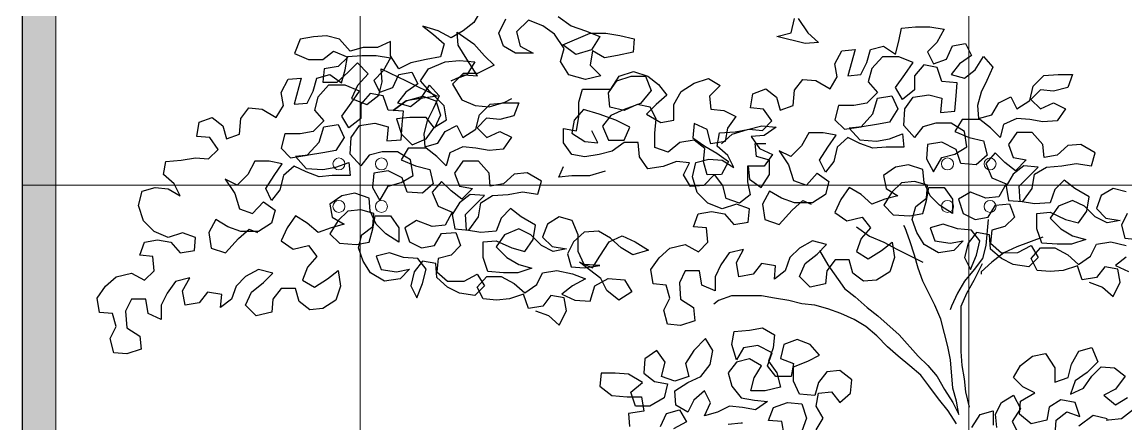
# Model space of a CAD drawing. Header units: millimetres. Extents: x 1564 to 2013, y 216 to 285.
# Drawn here: x 1663.255 to 1666.928, y 227.693 to 229.03 of the extents above; entities that cross this region are included whole.
import ezdxf

# ---------------------------------------------------------------- set-up
doc = ezdxf.new("R2010")
doc.units = ezdxf.units.MM
doc.header["$LTSCALE"] = 10
doc.layers.get('0').update_dxf_attribs({"color": 90})
for name, color, linetype, lineweight in [('CINZA', 252, 'Continuous', 13), ('cinza 03', 252, 'Continuous', 13), ('PN-03', 180, 'Continuous', 30)]:
    doc.layers.add(name, color=color, linetype=linetype, lineweight=lineweight)
doc.layers.add('ÁRVORE PRESERVADA', color=252, linetype='Continuous')

# ---------------------------------------------------------------- blocks, each defined once
blk = doc.blocks.new('A$C338F7350')
for points in [[(2.9161, 10.3677), (2.9557, 10.3084), (3.0002, 10.2689), (2.9458, 10.2639), (2.8272, 10.2935), (2.8865, 10.3084), (2.9013, 10.3677)], [(1.9177, 10.3767), (1.9721, 10.3372), (2.0314, 10.3175), (2.0908, 10.2928), (2.0562, 10.2384), (1.992, 10.2186), (1.9376, 10.2581), (2.0512, 10.3076), (2.1155, 10.3076), (2.1748, 10.2978), (2.2341, 10.283), (2.2292, 10.2287), (2.165, 10.2138), (2.1106, 10.2039), (2.0612, 10.2335), (2.0513, 10.1741), (2.0958, 10.1297), (2.0316, 10.1148), (1.9624, 10.1345), (1.9278, 10.1889), (1.9425, 10.2432), (1.9029, 10.3025), (1.8535, 10.3371), (1.7941, 10.3617), (1.7448, 10.3123), (1.7596, 10.253), (1.814, 10.2233), (1.7399, 10.2233), (1.6905, 10.2529), (1.6706, 10.3072), (1.7002, 10.3666)], [(1.5964, 10.4011), (1.5668, 10.3516), (1.5224, 10.317), (1.473, 10.2873), (1.4186, 10.3169), (1.3543, 10.3366), (1.3988, 10.302), (1.4433, 10.2625), (1.4285, 10.2082), (1.3692, 10.1982), (1.305, 10.1833), (1.2556, 10.1586), (1.221, 10.2129), (1.2209, 10.2722), (1.1666, 10.2475), (1.1072, 10.2474), (1.0529, 10.2325), (1.0084, 10.2819), (0.954, 10.2967), (0.8996, 10.2917), (0.8453, 10.2818), (0.8206, 10.2224), (0.8799, 10.1978), (0.9392, 10.1978), (0.9837, 10.2325), (1.043, 10.2078), (1.0035, 10.1682), (0.9442, 10.1583), (0.9393, 10.1039), (0.9986, 10.104), (1.0431, 10.1436), (1.0826, 10.1831), (1.1271, 10.1387), (1.0827, 10.0892), (1.058, 10.0348), (1.1223, 10.0102), (1.1717, 10.0498), (1.1865, 10.1042), (1.1815, 10.1585), (1.2853, 10.1092), (1.4139, 10.0451), (1.3447, 10.0351), (1.2854, 10.0252), (1.231, 9.9856), (1.2854, 10.0252), (1.3546, 10.045), (1.4089, 10.0253), (1.4288, 9.966), (1.4041, 9.9116), (1.3695, 9.956), (1.3003, 9.956), (1.2459, 9.951), (1.2657, 9.8868), (1.3103, 9.8423), (1.3695, 9.8671), (1.4041, 9.9165), (1.4535, 9.9462), (1.4436, 10.0055), (1.3842, 10.0648), (1.3446, 10.1092), (1.3792, 10.1587), (1.4483, 10.1884), (1.5076, 10.1934), (1.5719, 10.1885), (1.5373, 10.1341), (1.4731, 10.1094), (1.5275, 10.1341), (1.5818, 10.1292), (1.5373, 10.1984), (1.5026, 10.2577), (1.4976, 10.312), (1.5669, 10.2627), (1.6114, 10.2133), (1.651, 10.1738), (1.5818, 10.1391), (1.5225, 10.1391), (1.4781, 10.0945), (1.5177, 10.0303), (1.5721, 10.0057), (1.6314, 10.0008), (1.6956, 10.0206), (1.7253, 10.0355)], [(4.1271, 9.271), (4.1815, 9.2513), (4.226, 9.2118), (4.2556, 9.2711), (4.2456, 9.3255), (4.1913, 9.3353), (4.1567, 9.2908), (4.0974, 9.2808), (4.0776, 9.3401), (4.0183, 9.3203), (3.9639, 9.3153), (3.9096, 9.3202), (3.8848, 9.3696), (3.9243, 9.4141), (3.9836, 9.4142), (4.038, 9.3846), (4.0825, 9.3451), (4.1319, 9.3797), (4.1566, 9.4292), (4.2159, 9.4391), (4.2802, 9.4243)], [(4.2802, 9.3749), (4.2357, 9.3403), (4.2901, 9.3156)], [(4.285, 9.5578), (4.2603, 9.5083), (4.2752, 9.454), (4.3296, 9.4491)], [(4.2799, 9.6467), (4.2256, 9.6615), (4.1762, 9.6318), (4.1565, 9.5774), (4.196, 9.5379), (4.2553, 9.5281), (4.201, 9.5182), (4.1515, 9.5428), (4.107, 9.5873), (4.0576, 9.6119), (3.9983, 9.5872), (3.9637, 9.5377), (4.0083, 9.4933), (4.0577, 9.4637), (4.1121, 9.4489), (4.0528, 9.4291), (3.9935, 9.429), (3.9292, 9.4339), (3.9094, 9.4932), (3.9093, 9.5574), (3.9637, 9.5624), (4.028, 9.5328), (4.0824, 9.5181), (4.1169, 9.5675), (4.1268, 9.6268), (4.0674, 9.6614), (4.0229, 9.6959), (3.9834, 9.6564), (3.9637, 9.602), (3.8994, 9.597), (3.8401, 9.6068), (3.8351, 9.671), (3.9141, 9.7502), (3.8548, 9.7551), (3.8103, 9.7205), (3.7807, 9.671), (3.7907, 9.6117), (3.85, 9.6068), (3.8895, 9.6612), (3.8993, 9.7205), (3.9487, 9.7502), (4.013, 9.7552), (4.0723, 9.7652), (4.1365, 9.7553), (4.1513, 9.8097), (4.092, 9.8443), (4.0376, 9.8393), (3.9931, 9.7997), (3.9388, 9.7898), (3.9338, 9.8441), (3.8893, 9.8935), (3.825, 9.8935), (3.7905, 9.844), (3.8103, 9.7896), (3.8647, 9.7798), (3.8202, 9.7353), (3.7757, 9.7698), (3.7361, 9.8093), (3.6966, 9.7648), (3.7214, 9.7055), (3.7807, 9.6809), (3.7511, 9.6265), (3.6968, 9.6215), (3.6325, 9.6462), (3.5831, 9.6165), (3.6029, 9.5572), (3.6524, 9.5325), (3.7067, 9.5424), (3.7363, 9.5919), (3.7956, 9.5969), (3.8155, 9.5425), (3.7759, 9.503), (3.7216, 9.4881), (3.7167, 9.4337), (3.7612, 9.3942), (3.8304, 9.3943), (3.8848, 9.424), (3.9145, 9.3746), (3.875, 9.335), (3.8107, 9.3448), (3.7612, 9.3695), (3.7167, 9.409), (3.7117, 9.4683), (3.6574, 9.4781), (3.6228, 9.4336), (3.608, 9.3743), (3.6328, 9.3249), (3.6574, 9.3842), (3.6722, 9.4435), (3.6376, 9.488), (3.5783, 9.4929), (3.5189, 9.5126), (3.4646, 9.4977), (3.4844, 9.4434), (3.5487, 9.4335), (3.603, 9.4435), (3.5635, 9.4039), (3.4993, 9.394), (3.4399, 9.4285), (3.4102, 9.4779), (3.3904, 9.5323), (3.4052, 9.5866), (3.4496, 9.6213), (3.4545, 9.6756), (3.4001, 9.6904), (3.3458, 9.6854), (3.3063, 9.6459), (3.2717, 9.5915), (3.3113, 9.552), (3.3805, 9.5471), (3.4349, 9.557), (3.4496, 9.6114), (3.4595, 9.6658), (3.5237, 9.6658), (3.5584, 9.6164), (3.5584, 9.5571), (3.504, 9.5917), (3.4645, 9.6312), (3.4397, 9.6855), (3.4347, 9.7399), (3.3754, 9.7596), (3.321, 9.7497), (3.2716, 9.715), (3.2816, 9.6607), (3.331, 9.631), (3.2767, 9.6162), (3.2223, 9.5964), (3.1778, 9.6359), (3.1283, 9.6655), (3.0938, 9.616), (3.0691, 9.5616), (3.1186, 9.5271), (3.1828, 9.5419), (3.2175, 9.4975), (3.178, 9.453), (3.1582, 9.3986), (3.2077, 9.369), (3.262, 9.4036), (3.3065, 9.4383), (3.3164, 9.374), (3.2967, 9.3147), (3.2424, 9.2801), (3.188, 9.2751), (3.1435, 9.3096), (3.1286, 9.364), (3.0693, 9.3639), (3.0347, 9.3194), (3.0299, 9.265), (2.9656, 9.2501), (2.9211, 9.2946), (2.9458, 9.349), (2.9951, 9.3886), (3.0346, 9.4281), (2.9753, 9.4429), (2.921, 9.4132), (2.8815, 9.3736), (2.8618, 9.3192), (2.8173, 9.2846), (2.8222, 9.339), (2.7629, 9.3488), (2.7283, 9.3043), (2.669, 9.2944), (2.6591, 9.3537), (2.6887, 9.408), (2.6294, 9.3932), (2.5948, 9.3437), (2.5702, 9.2943), (2.5702, 9.235), (2.5158, 9.2596), (2.5059, 9.3189), (2.4466, 9.3189), (2.4219, 9.2694), (2.4269, 9.2002), (2.4813, 9.1657), (2.4863, 9.1113), (2.427, 9.0915), (2.3727, 9.0964), (2.3578, 9.1557), (2.3824, 9.2051), (2.3676, 9.2595), (2.3132, 9.2644), (2.3033, 9.3237), (2.3378, 9.3731), (2.3823, 9.4127), (2.4465, 9.4276), (2.5009, 9.398), (2.5404, 9.4376), (2.5354, 9.4969), (2.481, 9.5018), (2.5007, 9.5562), (2.5551, 9.5661), (2.6095, 9.5563), (2.6491, 9.5118), (2.7084, 9.5217), (2.7133, 9.5761), (2.6589, 9.5958), (2.5996, 9.576), (2.5402, 9.6007), (2.4957, 9.6451), (2.4759, 9.7093), (2.4907, 9.7687), (2.545, 9.7835), (2.5994, 9.7787), (2.6488, 9.749), (2.6241, 9.7984), (2.5796, 9.8379), (2.5894, 9.8923), (2.6536, 9.8973), (2.7129, 9.9073), (2.7673, 9.9024), (2.8068, 9.9419), (2.7722, 9.9913), (2.7178, 9.9962), (2.7276, 10.0555), (2.782, 10.0754), (2.8265, 10.0408), (2.8414, 9.9865), (2.8957, 10.0063), (2.9006, 10.0705), (2.9352, 10.115), (2.9895, 10.1102), (3.0489, 10.0756), (3.0785, 10.1251), (3.0686, 10.1794), (3.0982, 10.2338), (3.1525, 10.2388), (3.123, 10.13), (3.1773, 10.135), (3.202, 10.1845), (3.2168, 10.2389), (3.2711, 10.2537), (3.3206, 10.2192), (3.3354, 10.2736), (3.3452, 10.3279), (3.4045, 10.3329), (3.4638, 10.333), (3.5231, 10.3232), (3.4935, 10.2688), (3.454, 10.2292), (3.4788, 10.1798), (3.5331, 10.1996), (3.5578, 10.254), (3.6122, 10.2639), (3.6369, 10.2145), (3.5875, 10.1799), (3.553, 10.1354), (3.6073, 10.1206), (3.6518, 10.1552), (3.6863, 10.2096), (3.7259, 10.1652), (3.7013, 10.1108), (3.6766, 10.0614), (3.6618, 10.007), (3.6668, 9.9526), (3.7212, 9.9675), (3.7508, 10.0169), (3.8002, 10.0417), (3.8249, 9.9923), (3.8793, 10.0269), (3.894, 10.0863), (3.9385, 10.1308), (3.9978, 10.1358), (4.0571, 10.1358), (4.0374, 10.0815), (3.9781, 10.0666), (3.9237, 10.0715), (3.8842, 10.0319), (3.9238, 9.9924), (3.9781, 10.0172), (4.0276, 9.9925), (3.993, 9.943), (3.9337, 9.938), (3.8793, 9.9479), (3.825, 9.9528), (3.7706, 9.928), (3.7558, 9.8736), (3.7163, 9.9131), (3.6718, 9.9477), (3.5976, 9.9476), (3.568, 9.8982), (3.6273, 9.8735), (3.6867, 9.8587), (3.7015, 9.7994), (3.6571, 9.7599), (3.5928, 9.7647), (3.573, 9.824), (3.5137, 9.8536), (3.4544, 9.8437), (3.4495, 9.7844), (3.4792, 9.73), (3.5137, 9.7894), (3.5681, 9.8043), (3.6175, 9.834), (3.6075, 9.8982), (3.5531, 9.9327), (3.4889, 9.9327), (3.4345, 9.9178), (3.4, 9.8733), (3.3555, 9.9227), (3.3603, 9.9919), (3.3949, 10.0413), (3.4591, 10.0513), (3.5135, 10.0365), (3.5086, 9.9772), (3.5679, 9.9822), (3.5728, 10.0464), (3.5777, 10.1008), (3.5134, 10.1057), (3.4936, 10.165), (3.4392, 10.1748), (3.3997, 10.1303), (3.3998, 10.071), (3.3504, 10.0314), (3.3207, 10.0808), (3.3602, 10.1352), (3.3948, 10.1847), (3.3354, 10.2093), (3.2662, 10.2093), (3.2218, 10.1598), (3.207, 10.1054), (3.2466, 10.061), (3.2022, 10.0164), (3.1478, 10.0065), (3.0835, 10.0064), (3.0688, 9.9471), (3.1083, 9.9076), (3.1775, 9.9176), (3.2269, 9.972), (3.2466, 10.0363), (3.3059, 10.0462), (3.3307, 9.9918), (3.2961, 9.9374), (3.2418, 9.9275), (3.1825, 9.9176), (3.1281, 9.9126), (3.1726, 9.8632), (3.2418, 9.8583), (3.2962, 9.8683), (3.3505, 9.8881), (3.3555, 9.8337), (3.2814, 9.8336), (3.227, 9.8287), (3.1727, 9.8484), (3.1232, 9.873), (3.0788, 9.8335), (3.064, 9.7741), (3.0294, 9.7296), (3.0047, 9.779), (3.0392, 9.8334), (3.0738, 9.8829), (3.0194, 9.8927), (2.9601, 9.8927), (2.9305, 9.8383), (2.886, 9.7937), (2.8366, 9.8184), (2.8762, 9.7591), (2.896, 9.6949), (2.9504, 9.6752), (2.9948, 9.7246), (3.0443, 9.6901), (3.0295, 9.6357), (2.9752, 9.6011), (2.901, 9.601), (2.8467, 9.6207), (2.7972, 9.6503), (2.7676, 9.5959), (2.7775, 9.5317), (2.8369, 9.512), (2.8912, 9.5713), (2.9356, 9.6109), (2.9702, 9.5961)], [(1.8238, 9.1525), (1.8782, 9.1328), (1.9227, 9.0933), (1.9523, 9.1526), (1.9424, 9.207), (1.888, 9.2168), (1.8534, 9.1723), (1.7941, 9.1624), (1.7743, 9.2216), (1.715, 9.2018), (1.6607, 9.1968), (1.6063, 9.2017), (1.5815, 9.2511), (1.621, 9.2956), (1.6803, 9.2957), (1.7347, 9.2661), (1.7793, 9.2266), (1.8287, 9.2612), (1.8533, 9.3107), (1.9126, 9.3206), (1.9769, 9.3059), (2.0313, 9.2861), (1.9769, 9.2564), (1.9325, 9.2218), (1.9869, 9.1971), (2.0511, 9.1922), (2.0708, 9.2565), (2.1252, 9.2862), (2.1944, 9.2813), (2.2241, 9.2319), (2.1697, 9.1973), (2.1203, 9.2368), (2.0955, 9.2862), (2.0065, 9.3553), (2.0609, 9.3306), (2.0905, 9.3801), (2.13, 9.4394), (2.1843, 9.4642), (2.2387, 9.4395), (2.2931, 9.405), (2.2289, 9.3852), (2.1794, 9.4148), (2.1349, 9.4543), (2.0855, 9.4839), (2.0262, 9.4789), (1.9817, 9.4393), (1.957, 9.3899), (1.9719, 9.3355), (2.0263, 9.3306), (2.0905, 9.3406), (2.0263, 9.3454), (2.0015, 9.3998), (2.0014, 9.469), (1.9767, 9.5283), (1.9223, 9.543), (1.8729, 9.5133), (1.8532, 9.459), (1.8928, 9.4195), (1.9521, 9.4096), (1.8977, 9.3997), (1.8483, 9.4244), (1.8037, 9.4688), (1.7543, 9.4935), (1.695, 9.4687), (1.6605, 9.4192), (1.705, 9.3748), (1.7544, 9.3452), (1.8088, 9.3304), (1.7495, 9.3106), (1.6902, 9.3105), (1.626, 9.3154), (1.6061, 9.3747), (1.6061, 9.439), (1.6604, 9.444), (1.7247, 9.4144), (1.7791, 9.3996), (1.8137, 9.449), (1.8235, 9.5084), (1.7641, 9.5429), (1.7196, 9.5775), (1.6801, 9.5379), (1.6604, 9.4835), (1.5962, 9.4785), (1.5368, 9.4883), (1.5318, 9.5526), (1.6108, 9.6317), (1.5515, 9.6366), (1.5071, 9.602), (1.4775, 9.5525), (1.4874, 9.4932), (1.5467, 9.4883), (1.5862, 9.5427), (1.596, 9.6021), (1.6454, 9.6318), (1.7097, 9.6368), (1.769, 9.6467), (1.8332, 9.6369), (1.848, 9.6912), (1.7887, 9.7258), (1.7343, 9.7208), (1.6899, 9.6812), (1.6355, 9.6713), (1.6305, 9.7256), (1.586, 9.775), (1.5217, 9.775), (1.4872, 9.7255), (1.507, 9.6712), (1.5614, 9.6613), (1.517, 9.6168), (1.4724, 9.6514), (1.4329, 9.6909), (1.3934, 9.6463), (1.4181, 9.5871), (1.4775, 9.5624), (1.4479, 9.508), (1.3935, 9.503), (1.3292, 9.5277), (1.2798, 9.498), (1.2996, 9.4387), (1.3491, 9.414), (1.4035, 9.4239), (1.4331, 9.4734), (1.4924, 9.4784), (1.5122, 9.424), (1.4727, 9.3845), (1.4183, 9.3696), (1.4134, 9.3152), (1.458, 9.2757), (1.5271, 9.2758), (1.5815, 9.3055), (1.6112, 9.2561), (1.5717, 9.2165), (1.5074, 9.2263), (1.458, 9.251), (1.4135, 9.2905), (1.4085, 9.3498), (1.3541, 9.3596), (1.3195, 9.3151), (1.3048, 9.2558), (1.3295, 9.2064), (1.3542, 9.2657), (1.3689, 9.3251), (1.3343, 9.3695), (1.275, 9.3744), (1.2157, 9.3941), (1.1613, 9.3792), (1.1811, 9.3249), (1.2454, 9.3151), (1.2997, 9.325), (1.2602, 9.2854), (1.196, 9.2755), (1.1367, 9.31), (1.107, 9.3594), (1.0871, 9.4138), (1.1019, 9.4682), (1.1464, 9.5028), (1.1513, 9.5572), (1.0969, 9.5719), (1.0425, 9.5669), (1.003, 9.5274), (0.9685, 9.473), (1.008, 9.4335), (1.0772, 9.4286), (1.1316, 9.4385), (1.1464, 9.4929), (1.1562, 9.5473), (1.2205, 9.5473), (1.2551, 9.4979), (1.2552, 9.4386), (1.2008, 9.4732), (1.1612, 9.5127), (1.1364, 9.567), (1.1314, 9.6214), (1.0721, 9.6411), (1.0177, 9.6312), (0.9684, 9.5965), (0.9783, 9.5422), (1.0277, 9.5126), (0.9734, 9.4977), (0.919, 9.4779), (0.8745, 9.5174), (0.8251, 9.547), (0.7905, 9.4975), (0.7659, 9.4431), (0.8153, 9.4086), (0.8795, 9.4235), (0.9142, 9.379), (0.8747, 9.3345), (0.855, 9.2801), (0.9044, 9.2505), (0.9588, 9.2851), (1.0032, 9.3198), (1.0131, 9.2555), (0.9934, 9.1962), (0.9391, 9.1616), (0.8847, 9.1566), (0.8402, 9.1911), (0.8253, 9.2455), (0.766, 9.2454), (0.7315, 9.2009), (0.7266, 9.1465), (0.6623, 9.1317), (0.6178, 9.1761), (0.6425, 9.2305), (0.6919, 9.2701), (0.7314, 9.3097), (0.6721, 9.3244), (0.6177, 9.2947), (0.5782, 9.2551), (0.5585, 9.2008), (0.514, 9.1661), (0.5189, 9.2205), (0.4596, 9.2303), (0.4251, 9.1858), (0.3658, 9.1759), (0.3558, 9.2352), (0.3854, 9.2896), (0.3261, 9.2747), (0.2916, 9.2252), (0.2669, 9.1758), (0.267, 9.1165), (0.2126, 9.1411), (0.2026, 9.2004), (0.1433, 9.2004), (0.1187, 9.1509), (0.1237, 9.0817), (0.1781, 9.0472), (0.1831, 8.9928), (0.1238, 8.973), (0.0694, 8.9779), (0.0545, 9.0372), (0.0792, 9.0866), (0.0643, 9.141), (0.0099, 9.1459), (0, 9.2052), (0.0345, 9.2546), (0.079, 9.2942), (0.1432, 9.3091), (0.1976, 9.2795), (0.2371, 9.3191), (0.2321, 9.3784), (0.1778, 9.3833), (0.1975, 9.4377), (0.2518, 9.4476), (0.3062, 9.4378), (0.3458, 9.3933), (0.4051, 9.4033), (0.41, 9.4576), (0.3556, 9.4774), (0.2963, 9.4575), (0.237, 9.4822), (0.1925, 9.5266), (0.1726, 9.5909), (0.1874, 9.6502), (0.2418, 9.6651), (0.2961, 9.6602), (0.3456, 9.6306), (0.3208, 9.68), (0.2763, 9.7195), (0.2861, 9.7738), (0.3504, 9.7788), (0.4097, 9.7888), (0.4641, 9.7839), (0.5036, 9.8235), (0.4689, 9.8729), (0.4145, 9.8777), (0.4244, 9.9371), (0.4787, 9.9569), (0.5232, 9.9223), (0.5381, 9.868), (0.5925, 9.8878), (0.5973, 9.9521), (0.6319, 9.9966), (0.6863, 9.9917), (0.7456, 9.9571), (0.7752, 10.0066), (0.7653, 10.0609), (0.7949, 10.1153), (0.8493, 10.1203), (0.8197, 10.0116), (0.8741, 10.0166), (0.8987, 10.066), (0.9135, 10.1204), (0.9679, 10.1353), (1.0173, 10.1007), (1.0321, 10.1551), (1.0419, 10.2095), (1.1012, 10.2145), (1.1605, 10.2145), (1.2199, 10.2047), (1.1903, 10.1503), (1.1508, 10.1107), (1.1755, 10.0613), (1.2299, 10.0811), (1.2545, 10.1355), (1.3089, 10.1455), (1.3336, 10.0961), (1.2842, 10.0614), (1.2497, 10.0169), (1.3041, 10.0021), (1.3485, 10.0368), (1.3831, 10.0912), (1.4227, 10.0467), (1.398, 9.9923), (1.3733, 9.9429), (1.3585, 9.8885), (1.3635, 9.8341), (1.4179, 9.849), (1.4475, 9.8985), (1.4969, 9.9232), (1.5217, 9.8738), (1.576, 9.9085), (1.5908, 9.9678), (1.6352, 10.0123), (1.6945, 10.0173), (1.7538, 10.0174), (1.7341, 9.963), (1.6748, 9.9481), (1.6204, 9.953), (1.5809, 9.9134), (1.6205, 9.8739), (1.6749, 9.8987), (1.7243, 9.874), (1.6897, 9.8245), (1.6304, 9.8195), (1.5761, 9.8294), (1.5217, 9.8343), (1.4673, 9.8095), (1.4526, 9.7551), (1.413, 9.7946), (1.3685, 9.8292), (1.2943, 9.8291), (1.2647, 9.7797), (1.3241, 9.755), (1.3834, 9.7402), (1.3983, 9.6809), (1.3538, 9.6414), (1.2896, 9.6463), (1.2697, 9.7055), (1.2104, 9.7351), (1.1511, 9.7252), (1.1462, 9.6659), (1.1759, 9.6116), (1.2105, 9.6709), (1.2648, 9.6858), (1.3142, 9.7155), (1.3043, 9.7797), (1.2499, 9.8143), (1.1856, 9.8142), (1.1313, 9.7993), (1.0967, 9.7548), (1.0522, 9.8042), (1.0571, 9.8734), (1.0916, 9.9228), (1.1559, 9.9328), (1.2102, 9.918), (1.2054, 9.8587), (1.2647, 9.8637), (1.2695, 9.928), (1.2744, 9.9823), (1.2102, 9.9872), (1.1904, 10.0465), (1.136, 10.0563), (1.0965, 10.0118), (1.0965, 9.9525), (1.0471, 9.9129), (1.0174, 9.9623), (1.0569, 10.0167), (1.0915, 10.0662), (1.0322, 10.0908), (0.963, 10.0908), (0.9185, 10.0413), (0.9037, 9.9869), (0.9433, 9.9425), (0.8989, 9.898), (0.8445, 9.888), (0.7803, 9.888), (0.7655, 9.8286), (0.8051, 9.7891), (0.8743, 9.7991), (0.9236, 9.8535), (0.9433, 9.9178), (1.0026, 9.9277), (1.0274, 9.8734), (0.9929, 9.819), (0.9385, 9.809), (0.8792, 9.7991), (0.8248, 9.7941), (0.8694, 9.7447), (0.9386, 9.7398), (0.9929, 9.7498), (1.0473, 9.7696), (1.0523, 9.7152), (0.9781, 9.7152), (0.9238, 9.7102), (0.8694, 9.7299), (0.8199, 9.7546), (0.7755, 9.715), (0.7607, 9.6557), (0.7262, 9.6111), (0.7014, 9.6605), (0.736, 9.7149), (0.7705, 9.7644), (0.7161, 9.7742), (0.6568, 9.7742), (0.6272, 9.7198), (0.5828, 9.6753), (0.5333, 9.6999), (0.5729, 9.6407), (0.5927, 9.5764), (0.6471, 9.5567), (0.6916, 9.6062), (0.741, 9.5716), (0.7262, 9.5172), (0.6719, 9.4826), (0.5978, 9.4825), (0.5434, 9.5022), (0.4939, 9.5318), (0.4643, 9.4775), (0.4743, 9.4132), (0.5336, 9.3935), (0.5879, 9.4529), (0.6324, 9.4924), (0.667, 9.4776)], [(2.5971, 9.8472), (2.6415, 9.8868), (2.7058, 9.9066), (2.7651, 9.9215), (2.8244, 9.9166), (2.775, 9.882), (2.7206, 9.877), (2.7553, 9.8276), (2.8097, 9.8029), (2.7751, 9.7535), (2.7059, 9.7534), (2.706, 9.6891), (2.7159, 9.6348), (2.6715, 9.6001), (2.6171, 9.6199), (2.6022, 9.6742), (2.5676, 9.7187), (2.5231, 9.6741), (2.4688, 9.6692), (2.4391, 9.7185), (2.4637, 9.768), (2.4094, 9.7729), (2.355, 9.7531), (2.2908, 9.7431), (2.2561, 9.7925), (2.2511, 9.8518), (2.1918, 9.8518), (2.1424, 9.8171), (2.0881, 9.8022), (2.0288, 9.7923), (1.9744, 9.8021), (1.9397, 9.8515), (1.9397, 9.9108), (1.9941, 9.901), (2.0039, 9.9603), (2.0038, 10.0196), (2.0186, 10.074), (2.1372, 10.0741), (2.1718, 10.1285), (2.2311, 10.1484), (2.2904, 10.1286), (2.3349, 10.0941), (2.3696, 10.0496), (2.3251, 10.01), (2.2856, 9.9705), (2.3449, 9.9359), (2.3993, 9.9459), (2.3992, 10.0101), (2.4289, 10.0645), (2.4832, 10.0992), (2.5425, 10.119), (2.5919, 10.0894), (2.5475, 10.0448), (2.5525, 9.9905), (2.6069, 9.9856), (2.6563, 9.9609), (2.6217, 9.9115), (2.6119, 9.8571), (2.5526, 9.8472), (2.5377, 9.9065), (2.4833, 9.9311), (2.4785, 9.8718), (2.5279, 9.8372), (2.5774, 9.8076), (2.6268, 9.7731), (2.5972, 9.7187), (2.5379, 9.7186), (2.523, 9.773), (2.5279, 9.8274), (2.4834, 9.8619), (2.4241, 9.852), (2.3747, 9.8124), (2.3203, 9.8321), (2.3203, 9.8914), (2.3252, 9.9507), (2.3004, 10.0001), (2.246, 10.01), (2.1917, 9.9852), (2.1324, 10), (2.1274, 10.0593), (2.1619, 10.1087), (2.2212, 10.1286), (2.2805, 10.1286), (2.3053, 10.0693), (2.2609, 10.0149), (2.1917, 9.9902), (2.1373, 9.9654), (2.1028, 9.9209), (2.1275, 9.8616), (2.1918, 9.8617), (2.2165, 9.916), (2.1571, 9.9456), (2.0879, 9.9703), (2.0236, 9.99), (1.9841, 9.9455), (1.9743, 9.8911), (2.0287, 9.8566), (2.0831, 9.8517), (2.0583, 9.9011)], [(2.7081, 9.754), (2.7131, 9.6997), (2.7626, 9.6651), (2.7971, 9.7195), (2.7971, 9.7788), (2.7427, 9.7936), (2.7377, 9.848), (2.7822, 9.848)], [(2.1128, 9.7331), (2.0486, 9.7132), (1.9745, 9.7132), (1.9201, 9.7082), (1.9398, 9.7527)], [(3.005, 9.4034), (3.0397, 9.3441), (3.109, 9.2453), (3.1535, 9.2108), (3.2029, 9.1663), (3.2474, 9.1318), (3.3365, 9.0528), (3.4156, 8.9639), (3.4552, 8.9244), (3.4948, 8.8799), (3.5245, 8.8256), (3.5592, 8.7713), (3.5839, 8.7219), (3.574, 8.7762), (3.5591, 8.8306), (3.5491, 8.9492), (3.5392, 9.0035), (3.5243, 9.0579), (3.5094, 9.1172), (3.4846, 9.1765), (3.4351, 9.2753), (3.4153, 9.3296), (3.4004, 9.384), (3.3806, 9.4433), (3.3608, 9.4976), (3.3558, 9.5075)], [(3.7067, 9.5325), (3.6969, 9.4238), (3.6822, 9.3694), (3.6476, 9.3249), (3.6081, 9.2754), (3.5785, 9.226), (3.5538, 9.1716), (3.5489, 9.1568)], [(3.1581, 9.5024), (3.2125, 9.4629), (3.2719, 9.4382), (3.3263, 9.4086), (3.4351, 9.3544)], [(3.9341, 9.4586), (3.8255, 9.419), (3.7711, 9.3942), (3.7217, 9.3546), (3.6773, 9.315), (3.6773, 9.3052)], [(3.6284, 8.7516), (3.6135, 8.8158), (3.6085, 8.8702), (3.5985, 8.9245), (3.5936, 8.9838), (3.5934, 9.1716), (3.618, 9.226), (3.6476, 9.2804), (3.6822, 9.3496)], [(3.5741, 8.6823), (3.5394, 8.7367), (3.4998, 8.786), (3.4602, 8.8404), (3.4256, 8.8848), (3.3811, 8.9243), (3.3316, 8.9638), (3.2871, 9.0033), (3.2426, 9.0478), (3.1981, 9.0873), (3.1486, 9.1169), (3.0942, 9.1415), (3.0398, 9.1612), (2.9855, 9.176), (2.9311, 9.1809), (2.8767, 9.1957), (2.8174, 9.2055), (2.763, 9.2154), (2.6394, 9.2152), (2.5851, 9.1954), (2.5653, 9.1806)], [(2.8574, 8.6372), (2.8475, 8.6915), (2.7931, 8.6964), (2.8129, 8.7508), (2.8721, 8.7706), (2.9315, 8.7658), (2.9513, 8.7065), (2.9316, 8.6521)], [(2.9909, 8.6571), (3.0205, 8.7065), (2.9908, 8.7559), (3.0006, 8.8103), (3.055, 8.8153), (3.0896, 8.7708), (3.1341, 8.8104), (3.139, 8.8648), (3.0895, 8.9043), (3.0351, 8.8993), (3.0006, 8.8548), (2.9858, 8.8004), (2.9215, 8.8053), (2.8968, 8.8596), (2.8967, 8.9189), (2.956, 8.9437), (3.0054, 8.9685), (2.9658, 9.0129), (2.9114, 9.0326), (2.8571, 9.0128), (2.8423, 8.9535), (2.8967, 8.9338), (2.8869, 8.8794), (2.8226, 8.8793), (2.788, 8.9238), (2.8077, 8.9782), (2.7484, 9.0078), (2.6891, 8.9978), (2.6595, 8.9484), (2.6396, 9.0126), (2.6495, 9.067), (2.7137, 9.072), (2.7681, 9.0819), (2.8175, 9.0523), (2.8126, 8.9979), (2.7929, 8.9436), (2.8276, 8.8942), (2.8424, 8.8349), (2.7782, 8.82), (2.7189, 8.8199), (2.7337, 8.8743), (2.7633, 8.9238), (2.7138, 8.9534), (2.6595, 8.9385), (2.6249, 8.894), (2.6398, 8.8396), (2.6794, 8.7902), (2.7338, 8.7804), (2.7881, 8.7755), (2.7387, 8.7409), (2.6844, 8.7507), (2.63, 8.7556), (2.5806, 8.7308), (2.5262, 8.716), (2.5509, 8.7703), (2.5261, 8.8197), (2.4817, 8.7802), (2.457, 8.7307), (2.4076, 8.7603), (2.4026, 8.8196), (2.4569, 8.8543), (2.5112, 8.879), (2.5507, 8.9285), (2.5606, 8.9878), (2.5309, 9.0372), (2.4815, 8.9878), (2.4469, 8.9334), (2.4618, 8.879), (2.4025, 8.8592), (2.3481, 8.8789), (2.3629, 8.9382), (2.3283, 8.9876), (2.2789, 8.953), (2.274, 8.8937), (2.3185, 8.8591), (2.3729, 8.8493), (2.3581, 8.7899), (2.2988, 8.7553), (2.2395, 8.7552), (2.2197, 8.8145), (2.2691, 8.8541), (2.2098, 8.8887), (2.1554, 8.8935), (2.0961, 8.8935), (2.0912, 8.8391), (2.1406, 8.7996), (2.2049, 8.7947), (2.2642, 8.7948), (2.2741, 8.7355), (2.2099, 8.7256), (2.2149, 8.6712)], [(2.3434, 8.6713), (2.3681, 8.7257), (2.4224, 8.7406), (2.4521, 8.6912), (2.3978, 8.6615)], [(2.6251, 8.6814), (2.6795, 8.6864), (2.6844, 8.6864)], [(4.2017, 8.7027), (4.1424, 8.7174), (4.0831, 8.6729)], [(3.9843, 8.6382), (3.9892, 8.6975), (4.0337, 8.7322), (4.088, 8.7124), (4.0682, 8.7717), (4.0089, 8.7816), (3.9595, 8.7519), (3.9497, 8.6975), (3.8854, 8.6826), (3.836, 8.7221), (3.8409, 8.7765), (3.9001, 8.8111), (3.8507, 8.8358), (3.8111, 8.8753), (3.8407, 8.9247), (3.8901, 8.9643), (3.9445, 8.9743), (3.9841, 8.915), (3.9841, 8.8557), (4.0385, 8.8755), (4.0533, 8.9299), (4.0829, 8.9843), (4.1372, 8.9992), (4.162, 8.9399), (4.1175, 8.8953), (4.0681, 8.8607), (4.0484, 8.8063), (4.1028, 8.8311), (4.1373, 8.8805), (4.1768, 8.9201), (4.2312, 8.9152), (4.2757, 8.8807), (4.2362, 8.8263), (4.1868, 8.8015), (4.2363, 8.762), (4.2857, 8.7917)], [(4.3104, 8.7423), (4.261, 8.7027), (4.2067, 8.6977), (4.1968, 8.6977)], [(3.6383, 8.6675), (3.6729, 8.7219), (3.7272, 8.7368), (3.7273, 8.6775)], [(3.7421, 8.6676), (3.7371, 8.722), (3.7618, 8.7715), (3.8112, 8.8012), (3.8409, 8.7468), (3.8063, 8.6924), (3.8311, 8.643)]]:
    blk.add_lwpolyline(points)

msp = doc.modelspace()

# ---------------------------------------------------------------- hatches: boundary and pattern name
at = {"layer": 'cinza 03'}
msp.add_hatch(color=256, dxfattribs=at).paths.add_polyline_path([(1663.3673, 225.7379), (1663.3673, 231.9379), (1663.2552, 232.15), (1663.2552, 225.85), (1657.2552, 225.85), (1657.4673, 225.7379)])

# ---------------------------------------------------------------- linework, layer by layer
at = {"layer": 'CINZA'}
for p, q in [((1664.3802, 238.3), (1664.3802, 225.15)), ((1666.4052, 238.3), (1666.4052, 225.15)), ((1663.2552, 228.4875), (1680.6302, 228.4875))]:
    msp.add_line(p, q, dxfattribs=at)
for centre in [(1664.3095, 228.5582), (1664.4509, 228.5582), (1666.3345, 228.5582), (1666.4759, 228.5582), (1664.3095, 228.4168), (1664.4509, 228.4168), (1666.3345, 228.4168), (1666.4759, 228.4168)]:
    msp.add_circle(centre, 0.02, dxfattribs=at)
at = {"layer": 'cinza 03'}
msp.add_lwpolyline([(1657.2552, 225.85), (1657.4673, 225.7379), (1663.3673, 225.7379), (1663.3673, 231.9379), (1663.2552, 232.15), (1663.2552, 225.85)], close=True, dxfattribs=at)
at = {"layer": 'PN-03'}
msp.add_line((1663.2552, 232), (1663.2552, 225.85), dxfattribs=at)

# ---------------------------------------------------------------- block references
at = {"layer": 'ÁRVORE PRESERVADA', "xscale": 0.7999999999999545, "yscale": 0.8000000000001819, "zscale": 0.8}
msp.add_blockref('A$C338F7350', (1663.5047, 220.7475), dxfattribs=at)

doc.saveas('drawing.dxf')
